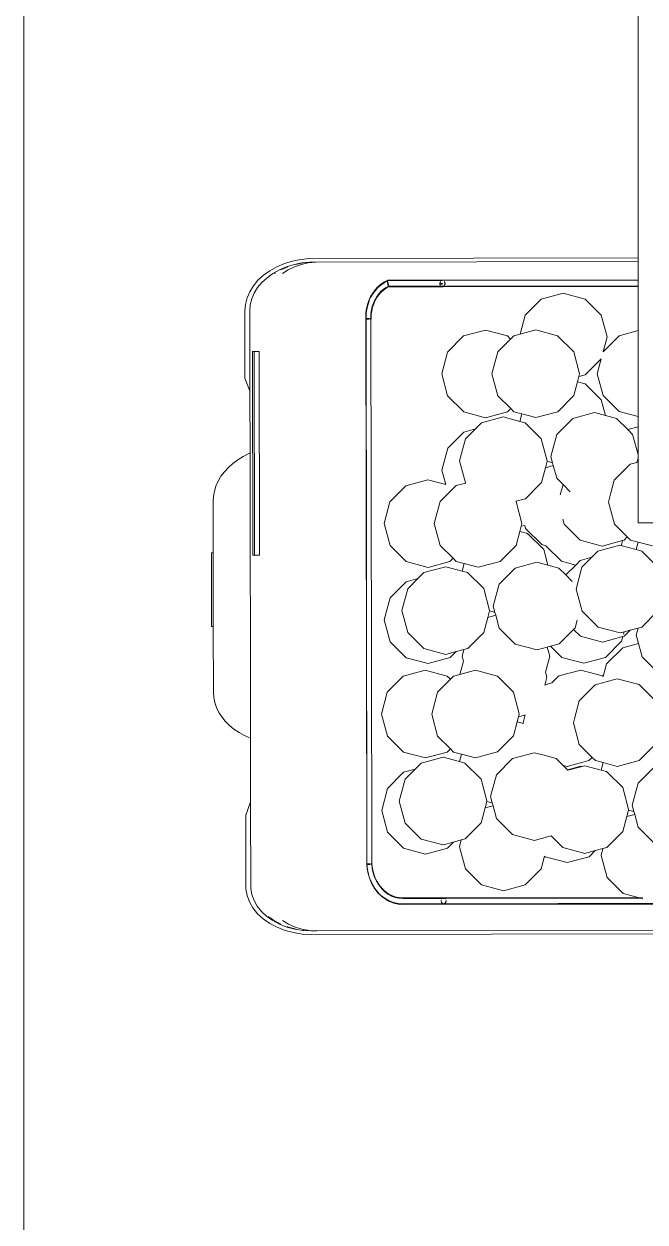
# Model space of a CAD drawing. Header units: millimetres. Extents: x 567392 to 582402, y 4512800 to 4518063.
# Drawn here: x 569140 to 569171.2, y 4513632.4 to 4513692.6 of the extents above; entities that cross this region are included whole.
import ezdxf

# ---------------------------------------------------------------- set-up
doc = ezdxf.new("R2010")
doc.units = ezdxf.units.MM
doc.layers.add('a_8', color=8, linetype='Continuous', lineweight=0)

# ---------------------------------------------------------------- blocks, each defined once
blk = doc.blocks.new('A$C4A613EE6')
for p, q in [((8681.19, -518.2), (8680.68, -239.65)), ((8681.35, -518.08), (8680.84, -239.53)), ((8693.97, -252.82), (8694.53, -561.39)), ((8695.81, -252.75), (8696.37, -564.24)), ((8489.66, -373.6), (8489.66, -400)), ((8680.95, -497), (8680.73, -382.27)), ((8511.9, -390.03), (8503.86, -398.11)), ((8541.98, -398.04), (8533.91, -389.99)), ((8565.03, -389.83), (8556.99, -397.9)), ((8499.36, -399.88), (8501.25, -392.78)), ((8578.93, -391.43), (8570.89, -399.49)), ((8609.01, -399.42), (8600.94, -391.39)), ((8612.38, -391.93), (8620.45, -399.96)), ((8642.46, -399.92), (8650.51, -391.86)), ((8029.57, -400), (8356.58, -400)), ((8356.58, -400), (8358.41, -400)), ((8356.88, -564.94), (8356.58, -400)), ((8358.41, -400), (8367.59, -400)), ((8358.41, -400), (8358.7, -562)), ((8367.59, -400), (8367.82, -525.89)), ((8367.59, -400), (8367.8, -400)), ((8367.8, -400), (8367.98, -498.17)), ((8367.8, -400), (8370.58, -400)), ((8370.58, -400), (8370.75, -497.28)), ((8370.58, -400), (8370.74, -400)), ((8370.74, -400), (8370.91, -497.46)), ((8370.74, -400), (8370.79, -400)), ((8370.79, -400), (8370.96, -497.54)), ((8370.79, -400), (8370.95, -400)), ((8370.95, -400), (8371.12, -498.04)), ((8370.95, -400), (8393.09, -400)), ((8393.09, -400), (8395.66, -409.5)), ((8393.09, -400), (8436.29, -400)), ((8433.78, -409.43), (8436.29, -400)), ((8436.29, -400), (8441.4, -400)), ((8442.79, -405.16), (8441.4, -400)), ((8441.4, -400), (8455.33, -400)), ((8445.21, -402.73), (8442.79, -405.16)), ((8455.33, -400), (8445.21, -402.73)), ((8455.33, -400), (8457.1, -400)), ((8458.85, -400.47), (8457.1, -400)), ((8457.1, -400), (8459.15, -400)), ((8458.85, -400.47), (8459.22, -400.56)), ((8459.15, -400), (8459.31, -400.58)), ((8459.15, -400), (8489.66, -400)), ((8459.22, -400.56), (8459.31, -400.58)), ((8459.31, -400.58), (8460.19, -403.86)), ((8498.32, -403.79), (8499.36, -399.88)), ((8499.36, -399.88), (8503.12, -400.88)), ((8503.12, -400.88), (8501.08, -408.55)), ((8503.86, -398.11), (8503.12, -400.88)), ((8542.49, -399.94), (8541.98, -398.04)), ((8545.99, -400.87), (8542.49, -399.94)), ((8543.55, -403.86), (8542.49, -399.94)), ((8550.29, -399.71), (8545.99, -400.87)), ((8556.99, -397.9), (8550.29, -399.71)), ((8550.29, -399.71), (8552.44, -407.7)), ((8570.89, -399.49), (8567.96, -410.5)), ((8611.98, -410.42), (8609.01, -399.42)), ((8620.45, -399.96), (8631.46, -402.9)), ((8631.46, -402.9), (8634.63, -402.04)), ((8633.91, -404.78), (8634.63, -402.04)), ((8634.63, -402.04), (8636.05, -401.66)), ((8636.05, -401.66), (8642.46, -399.92)), ((8637.13, -405.64), (8636.05, -401.66)), ((8677.78, -399.92), (8675.77, -407.47)), ((8677.94, -399.32), (8677.78, -399.92)), ((8677.96, -497.61), (8677.78, -399.92)), ((8677.99, -399.13), (8677.94, -399.32)), ((8678.11, -497.11), (8677.94, -399.32)), ((8677.99, -399.13), (8677.98, -397.7)), ((8678.15, -398.54), (8677.99, -399.13)), ((8678.16, -497.03), (8677.99, -399.13)), ((8678.42, -397.5), (8678.15, -398.54)), ((8678.32, -496.85), (8678.15, -398.54)), ((8442.79, -405.16), (8437.17, -410.8)), ((8460.19, -403.86), (8468.27, -411.9)), ((8490.28, -411.86), (8496.72, -405.39)), ((8496.72, -405.39), (8498.32, -403.79)), ((8496.72, -405.39), (8498.32, -406.99)), ((8498.32, -406.99), (8498.52, -407.71)), ((8500.85, -408.33), (8498.52, -407.71)), ((8498.52, -407.71), (8501.29, -417.99)), ((8501.08, -408.55), (8500.85, -408.33)), ((8501.08, -408.55), (8500.93, -409.12)), ((8500.93, -409.12), (8503.9, -420.12)), ((8542.02, -420.05), (8544.95, -409.04)), ((8546.6, -406.9), (8543.55, -403.86)), ((8544.39, -406.98), (8543.55, -403.86)), ((8544.39, -406.98), (8545.5, -407.28)), ((8544.95, -409.04), (8544.39, -406.98)), ((8546.8, -407.62), (8546.6, -406.9)), ((8546.8, -407.62), (8549.13, -408.24)), ((8549.57, -417.9), (8546.8, -407.62)), ((8549.13, -408.24), (8557.2, -416.28)), ((8552.44, -407.7), (8560.52, -415.74)), ((8622.63, -407.68), (8614.6, -415.75)), ((8633.63, -404.71), (8622.63, -407.68)), ((8633.91, -404.78), (8633.63, -404.71)), ((8637.13, -405.64), (8633.91, -404.78)), ((8644.64, -407.64), (8637.13, -405.64)), ((8652.72, -415.68), (8644.64, -407.64)), ((8675.77, -407.47), (8667.73, -415.55)), ((8395.66, -409.5), (8403.69, -417.51)), ((8425.74, -417.51), (8433.78, -409.43)), ((8437.17, -410.8), (8435.7, -416.31)), ((8468.27, -411.9), (8474.59, -413.58)), ((8474.59, -413.58), (8479.28, -414.83)), ((8479.28, -414.83), (8490.28, -411.86)), ((8567.96, -410.5), (8569.62, -416.67)), ((8610.09, -417.52), (8611.98, -410.42)), ((8385.27, -418.5), (8377.23, -426.58)), ((8396.27, -415.54), (8385.27, -418.5)), ((8403.69, -417.51), (8396.27, -415.54)), ((8407.32, -418.5), (8414.74, -420.47)), ((8415.35, -426.51), (8407.32, -418.5)), ((8414.74, -420.47), (8425.74, -417.51)), ((8427.87, -418.42), (8419.83, -426.5)), ((8435.7, -416.31), (8427.87, -418.42)), ((8435.7, -416.31), (8434.24, -421.81)), ((8501.29, -417.99), (8498.36, -429)), ((8503.9, -420.12), (8506.94, -423.15)), ((8533.98, -428.11), (8542.02, -420.05)), ((8546.64, -428.91), (8549.57, -417.9)), ((8557.2, -416.28), (8560.17, -427.28)), ((8560.52, -415.74), (8566.83, -417.42)), ((8566.49, -417.76), (8563.56, -428.77)), ((8566.83, -417.42), (8566.49, -417.76)), ((8569.62, -416.67), (8570.93, -421.5)), ((8609.05, -421.43), (8610.09, -417.52)), ((8610.09, -417.52), (8613.86, -418.52)), ((8613.86, -418.52), (8611.66, -426.76)), ((8614.6, -415.75), (8613.86, -418.52)), ((8653.23, -417.58), (8652.72, -415.68)), ((8656.73, -418.51), (8653.23, -417.58)), ((8654.29, -421.51), (8653.23, -417.58)), ((8667.73, -415.55), (8656.73, -418.51)), ((8377.23, -426.58), (8374.3, -437.59)), ((8416.22, -429.73), (8415.35, -426.51)), ((8419.83, -426.5), (8418.79, -430.41)), ((8434.24, -421.81), (8437.2, -432.81)), ((8506.94, -423.15), (8508.52, -428.98)), ((8506.94, -423.15), (8511.97, -428.15)), ((8570.93, -421.5), (8579, -429.55)), ((8601.01, -429.51), (8607.46, -423.04)), ((8607.46, -423.04), (8609.05, -421.43)), ((8607.46, -423.04), (8609.06, -424.64)), ((8609.06, -424.64), (8612.03, -435.63)), ((8611.66, -426.76), (8612.01, -428.05)), ((8652.76, -437.69), (8655.68, -426.68)), ((8657.34, -424.55), (8654.29, -421.51)), ((8655.68, -426.68), (8654.29, -421.51)), ((8660.31, -435.55), (8657.34, -424.55)), ((8403.76, -432.31), (8395.71, -440.38)), ((8414.76, -429.34), (8403.76, -432.31)), ((8416.22, -429.73), (8414.76, -429.34)), ((8418.79, -430.41), (8416.22, -429.73)), ((8425.77, -432.27), (8418.79, -430.41)), ((8433.84, -440.31), (8425.77, -432.27)), ((8437.2, -432.81), (8445.28, -440.85)), ((8498.36, -429), (8490.76, -436.63)), ((8508.52, -428.98), (8510.84, -431.3)), ((8508.96, -438.38), (8510.84, -431.3)), ((8510.84, -431.3), (8515.82, -436.26)), ((8511.97, -428.15), (8522.98, -431.09)), ((8519.05, -433.02), (8515.82, -436.26)), ((8522.98, -431.09), (8533.98, -428.11)), ((8542.4, -431.64), (8538.58, -430.63)), ((8543.17, -432.4), (8542.4, -431.64)), ((8543.17, -432.4), (8546.64, -428.91)), ((8550.47, -439.68), (8543.17, -432.4)), ((8560.17, -427.28), (8557.24, -438.29)), ((8563.56, -428.77), (8566.53, -439.77)), ((8579, -429.55), (8588.11, -431.97)), ((8588.11, -431.97), (8590.01, -432.47)), ((8590.01, -432.47), (8601.01, -429.51)), ((8611.84, -428.69), (8612.01, -428.05)), ((8613.66, -435.43), (8611.84, -428.69)), ((8612.01, -428.05), (8613.93, -435.16)), ((8374.3, -437.59), (8377.27, -448.59)), ((8467.29, -440.81), (8470.42, -437.67)), ((8470.42, -437.67), (8474.08, -434)), ((8475.61, -439.05), (8470.42, -437.67)), ((8490.32, -437.07), (8487.78, -437.76)), ((8490.76, -436.63), (8490.32, -437.07)), ((8501.17, -446.21), (8508.96, -438.38)), ((8515.82, -436.26), (8512.34, -439.75)), ((8557.24, -438.29), (8551.62, -443.94)), ((8611.51, -437.6), (8608.04, -441.07)), ((8613.66, -435.43), (8611.51, -437.6)), ((8612.03, -435.63), (8611.51, -437.6)), ((8613.93, -435.16), (8613.66, -435.43)), ((8646.87, -443.6), (8652.76, -437.69)), ((8657.38, -446.56), (8660.31, -435.55)), ((8395.71, -440.38), (8392.79, -451.39)), ((8436.81, -451.31), (8433.84, -440.31)), ((8445.28, -440.85), (8456.29, -443.78)), ((8456.29, -443.78), (8459.46, -442.93)), ((8458.73, -445.67), (8459.46, -442.93)), ((8459.46, -442.93), (8460.88, -442.54)), ((8460.88, -442.54), (8467.29, -440.81)), ((8461.95, -446.53), (8460.88, -442.54)), ((8510.88, -445.26), (8503.05, -447.37)), ((8510.88, -445.26), (8509.42, -450.76)), ((8512.34, -439.75), (8510.88, -445.26)), ((8551.62, -443.94), (8550.47, -439.68)), ((8552.06, -445.57), (8551.62, -443.94)), ((8552.06, -445.57), (8556.65, -444.33)), ((8556.65, -444.33), (8564.69, -446.47)), ((8566.53, -439.77), (8570.05, -443.27)), ((8570.97, -446.71), (8570.05, -443.27)), ((8608.04, -441.07), (8606.23, -447.88)), ((8648.67, -450.3), (8646.87, -443.6)), ((8377.27, -448.59), (8385.34, -456.63)), ((8447.46, -448.56), (8439.42, -456.64)), ((8458.46, -445.6), (8447.46, -448.56)), ((8458.73, -445.67), (8458.46, -445.6)), ((8461.95, -446.53), (8458.73, -445.67)), ((8469.47, -448.52), (8461.95, -446.53)), ((8470.69, -449.74), (8469.47, -448.52)), ((8477.54, -456.57), (8470.69, -449.74)), ((8500.59, -448.36), (8492.55, -456.43)), ((8503.05, -447.37), (8495.01, -455.45)), ((8501.17, -446.21), (8500.59, -448.36)), ((8509.42, -450.76), (8512.38, -461.76)), ((8550.51, -461.69), (8553.44, -450.68)), ((8553.44, -450.68), (8552.06, -445.57)), ((8567.15, -445.81), (8564.69, -446.47)), ((8571.12, -446.86), (8567.15, -445.81)), ((8571.12, -446.86), (8570.97, -446.71)), ((8606.23, -447.88), (8605.11, -452.08)), ((8649.13, -452), (8648.67, -450.3)), ((8657.04, -446.9), (8657.38, -446.56)), ((8657.04, -446.9), (8663.36, -448.58)), ((8663.36, -448.58), (8671.43, -456.62)), ((8385.34, -456.63), (8394.88, -459.17)), ((8392.79, -451.39), (8394.88, -459.17)), ((8434.92, -458.41), (8436.81, -451.31)), ((8439.42, -456.64), (8438.68, -459.41)), ((8478.83, -461.37), (8477.54, -456.57)), ((8492.55, -456.43), (8490.92, -456.87)), ((8491.4, -458.68), (8490.92, -456.87)), ((8495.01, -455.45), (8493.97, -459.36)), ((8586.23, -456.78), (8586.08, -456.63)), ((8590.06, -457.68), (8586.08, -456.63)), ((8587.1, -460), (8586.23, -456.78)), ((8605.11, -452.08), (8608.08, -463.08)), ((8646.21, -463.02), (8649.13, -452)), ((8671.43, -456.62), (8674.4, -467.62)), ((8394.88, -459.17), (8395.75, -462.39)), ((8395.75, -462.39), (8397.36, -463.99)), ((8432.28, -463.92), (8433.88, -462.32)), ((8433.88, -462.32), (8434.92, -458.41)), ((8434.92, -458.41), (8438.68, -459.41)), ((8438.68, -459.41), (8436.49, -467.65)), ((8478.94, -461.26), (8478.83, -461.37)), ((8489.94, -458.29), (8478.94, -461.26)), ((8491.4, -458.68), (8489.94, -458.29)), ((8493.97, -459.36), (8491.4, -458.68)), ((8500.95, -461.22), (8493.97, -459.36)), ((8509.02, -469.26), (8500.95, -461.22)), ((8512.38, -461.76), (8520.46, -469.8)), ((8542.47, -469.76), (8550.51, -461.69)), ((8574.63, -462.58), (8566.59, -470.65)), ((8585.63, -459.61), (8574.63, -462.58)), ((8587.1, -460), (8585.63, -459.61)), ((8589.66, -460.68), (8587.1, -460)), ((8590.49, -457.57), (8589.66, -460.68)), ((8596.64, -462.54), (8589.66, -460.68)), ((8590.49, -457.57), (8590.06, -457.68)), ((8604.71, -470.58), (8596.64, -462.54)), ((8608.08, -463.08), (8616.15, -471.12)), ((8638.16, -471.08), (8646.21, -463.02)), ((8392.83, -476.6), (8395.76, -465.59)), ((8395.76, -465.59), (8397.36, -463.99)), ((8397.36, -463.99), (8403.83, -470.43)), ((8425.83, -470.39), (8432.28, -463.92)), ((8432.28, -463.92), (8433.88, -465.52)), ((8433.88, -465.52), (8436.85, -476.52)), ((8436.49, -467.65), (8439.46, -478.65)), ((8511.99, -480.26), (8509.02, -469.26)), ((8674.4, -467.62), (8671.47, -478.63)), ((8403.83, -470.43), (8414.84, -473.36)), ((8414.84, -473.36), (8425.83, -470.39)), ((8520.46, -469.8), (8531.47, -472.73)), ((8533.64, -474.55), (8522.64, -477.51)), ((8531.47, -472.73), (8534.64, -471.88)), ((8533.91, -474.62), (8533.64, -474.55)), ((8533.91, -474.62), (8534.64, -471.88)), ((8537.13, -475.48), (8533.91, -474.62)), ((8534.64, -471.88), (8536.06, -471.49)), ((8536.06, -471.49), (8542.47, -469.76)), ((8537.13, -475.48), (8536.06, -471.49)), ((8566.59, -470.65), (8563.66, -481.66)), ((8607.68, -481.58), (8604.71, -470.58)), ((8616.15, -471.12), (8627.16, -474.05)), ((8627.16, -474.05), (8630.33, -473.2)), ((8629.6, -475.94), (8630.33, -473.2)), ((8630.33, -473.2), (8631.75, -472.81)), ((8631.75, -472.81), (8638.16, -471.08)), ((8632.83, -476.8), (8631.75, -472.81)), ((8395.8, -487.6), (8392.83, -476.6)), ((8436.85, -476.52), (8433.92, -487.53)), ((8439.46, -478.65), (8442.5, -481.68)), ((8510.1, -487.36), (8511.99, -480.26)), ((8522.64, -477.51), (8514.6, -485.59)), ((8544.65, -477.47), (8537.13, -475.48)), ((8552.72, -485.52), (8544.65, -477.47)), ((8618.33, -478.83), (8610.3, -486.91)), ((8629.33, -475.87), (8618.33, -478.83)), ((8629.6, -475.94), (8629.33, -475.87)), ((8632.83, -476.8), (8629.6, -475.94)), ((8640.34, -478.79), (8632.83, -476.8)), ((8648.42, -486.84), (8640.34, -478.79)), ((8671.47, -478.63), (8663.42, -486.71)), ((8442.5, -481.68), (8444.08, -487.51)), ((8442.5, -481.68), (8447.53, -486.68)), ((8447.53, -486.68), (8458.54, -489.62)), ((8458.54, -489.62), (8469.54, -486.64)), ((8469.54, -486.64), (8469.64, -486.54)), ((8469.64, -486.54), (8470.93, -491.34)), ((8509.06, -491.27), (8510.1, -487.36)), ((8510.1, -487.36), (8513.86, -488.36)), ((8514.6, -485.59), (8513.86, -488.36)), ((8553.23, -487.42), (8552.72, -485.52)), ((8563.66, -481.66), (8565.76, -489.44)), ((8605.79, -488.68), (8607.68, -481.58)), ((8610.3, -486.91), (8609.56, -489.68)), ((8648.93, -488.74), (8648.42, -486.84)), ((8663.42, -486.71), (8652.43, -489.67)), ((8403.87, -495.65), (8395.8, -487.6)), ((8433.92, -487.53), (8425.88, -495.61)), ((8444.08, -487.51), (8452.15, -495.56)), ((8470.93, -491.34), (8473.59, -493.99)), ((8501.01, -499.34), (8507.46, -492.87)), ((8507.46, -492.87), (8509.06, -491.27)), ((8507.46, -492.87), (8509.06, -494.47)), ((8513.86, -488.36), (8511.67, -496.6)), ((8556.73, -488.35), (8553.23, -487.42)), ((8554.29, -491.34), (8553.23, -487.42)), ((8557.34, -494.38), (8554.29, -491.34)), ((8555.69, -496.52), (8554.29, -491.34)), ((8559.18, -487.69), (8556.73, -488.35)), ((8559.18, -487.69), (8565.76, -489.44)), ((8565.76, -489.44), (8566.63, -492.66)), ((8566.63, -492.66), (8568.23, -494.26)), ((8603.16, -494.19), (8604.75, -492.59)), ((8604.75, -492.59), (8605.79, -488.68)), ((8605.79, -488.68), (8609.56, -489.68)), ((8609.56, -489.68), (8607.36, -497.92)), ((8652.43, -489.67), (8648.93, -488.74)), ((8649.99, -492.66), (8648.93, -488.74)), ((8653.04, -495.71), (8649.99, -492.66)), ((8651.38, -497.84), (8649.99, -492.66)), ((8367.96, -498.24), (8367.98, -498.17)), ((8367.98, -498.32), (8367.96, -498.24)), ((8367.98, -498.32), (8368.02, -525.86)), ((8368.41, -497.34), (8368.57, -497.22)), ((8368.72, -499.34), (8368.42, -499.14)), ((8368.57, -497.22), (8368.72, -497.15)), ((8368.88, -499.21), (8368.57, -499.02)), ((8368.72, -497.15), (8369.08, -497.02)), ((8368.72, -497.15), (8368.87, -497.02)), ((8369.08, -499.46), (8368.72, -499.34)), ((8368.87, -497.02), (8369.24, -496.89)), ((8369.24, -499.34), (8368.88, -499.21)), ((8369.08, -497.02), (8369.47, -496.98)), ((8369.24, -496.89), (8369.63, -496.85)), ((8369.63, -499.38), (8369.24, -499.34)), ((8369.47, -496.98), (8369.86, -497.02)), ((8369.47, -498.87), (8369.47, -498.24)), ((8369.47, -498.87), (8370.01, -498.87)), ((8369.63, -496.85), (8370, -496.89)), ((8369.63, -498.74), (8369.63, -498.11)), ((8369.63, -498.74), (8370.01, -498.74)), ((8370.01, -499.34), (8369.63, -499.38)), ((8369.86, -497.02), (8370.22, -497.14)), ((8369.86, -499.46), (8370.22, -499.34)), ((8370.53, -497.34), (8370.75, -497.58)), ((8370.77, -498.87), (8370.54, -499.13)), ((8370.69, -497.22), (8370.75, -497.28)), ((8370.69, -498.74), (8370.85, -498.74)), ((8370.76, -498.94), (8370.7, -499.01)), ((8370.75, -497.28), (8370.91, -497.46)), ((8370.75, -497.28), (8370.75, -497.58)), ((8370.75, -497.58), (8370.77, -497.61)), ((8370.91, -498.77), (8370.76, -498.94)), ((8370.77, -498.87), (8370.76, -498.94)), ((8370.76, -498.94), (8370.82, -524.99)), ((8370.77, -497.61), (8370.92, -497.91)), ((8370.77, -497.61), (8370.77, -498.87)), ((8370.92, -498.56), (8370.77, -498.87)), ((8370.91, -497.46), (8370.93, -497.48)), ((8370.93, -498.74), (8370.91, -498.77)), ((8370.91, -498.77), (8370.98, -525.01)), ((8370.93, -497.48), (8370.92, -497.91)), ((8370.92, -497.91), (8370.96, -498.17)), ((8370.92, -497.91), (8370.92, -498.56)), ((8370.96, -498.31), (8370.92, -498.56)), ((8370.92, -498.56), (8370.93, -498.74)), ((8370.93, -497.48), (8370.96, -497.54)), ((8370.96, -498.68), (8370.93, -498.74)), ((8370.96, -497.54), (8371.08, -497.78)), ((8370.96, -497.54), (8370.96, -498.17)), ((8370.96, -498.17), (8370.98, -498.24)), ((8370.98, -498.24), (8370.96, -498.31)), ((8370.96, -498.31), (8370.96, -498.68)), ((8371.08, -498.44), (8370.96, -498.68)), ((8370.96, -498.68), (8371.03, -524.99)), ((8371.08, -497.78), (8371.12, -498.04)), ((8371.12, -498.18), (8371.08, -498.44)), ((8371.12, -498.04), (8371.13, -498.11)), ((8371.13, -498.11), (8371.12, -498.18)), ((8371.12, -498.18), (8371.17, -525.26)), ((8414.88, -498.57), (8403.87, -495.65)), ((8425.88, -495.61), (8414.88, -498.57)), ((8452.15, -495.56), (8463.16, -498.48)), ((8463.16, -498.48), (8470.41, -496.53)), ((8468.01, -505.55), (8470.41, -496.53)), ((8473.59, -493.99), (8479, -499.38)), ((8479, -499.38), (8490.02, -502.31)), ((8490.02, -502.31), (8501.01, -499.34)), ((8509.06, -494.47), (8512.03, -505.47)), ((8511.67, -496.6), (8514.64, -507.6)), ((8552.76, -507.53), (8555.69, -496.52)), ((8560.31, -505.38), (8557.34, -494.38)), ((8563.71, -506.87), (8566.63, -495.86)), ((8566.63, -495.86), (8568.23, -494.26)), ((8568.23, -494.26), (8574.7, -500.7)), ((8596.71, -500.66), (8603.16, -494.19)), ((8603.16, -494.19), (8604.76, -495.79)), ((8604.76, -495.79), (8607.73, -506.79)), ((8607.36, -497.92), (8610.34, -508.92)), ((8648.46, -508.85), (8651.38, -497.84)), ((8656.01, -506.71), (8653.04, -495.71)), ((8677.94, -497.68), (8677.96, -497.61)), ((8677.96, -497.75), (8677.94, -497.68)), ((8677.96, -497.61), (8677.99, -497.35)), ((8678, -498.01), (8677.96, -497.75)), ((8677.99, -518.13), (8677.96, -497.75)), ((8677.99, -497.35), (8678.11, -497.11)), ((8678.12, -498.25), (8678, -498.01)), ((8678.1, -497.55), (8678.11, -497.48)), ((8678.11, -497.63), (8678.1, -497.55)), ((8678.11, -497.11), (8678.14, -497.05)), ((8678.11, -497.48), (8678.11, -497.11)), ((8678.11, -497.48), (8678.15, -497.23)), ((8678.15, -497.88), (8678.11, -497.63)), ((8678.12, -498.25), (8678.11, -497.63)), ((8678.15, -498.31), (8678.12, -498.25)), ((8678.15, -518), (8678.12, -498.25)), ((8678.14, -497.05), (8678.16, -497.03)), ((8678.15, -497.23), (8678.14, -497.05)), ((8678.15, -497.23), (8678.3, -496.92)), ((8678.15, -497.88), (8678.15, -497.23)), ((8678.31, -498.19), (8678.15, -497.88)), ((8678.15, -498.31), (8678.15, -497.88)), ((8678.17, -498.33), (8678.15, -498.31)), ((8678.16, -497.03), (8678.32, -496.85)), ((8678.33, -498.51), (8678.17, -498.33)), ((8678.2, -518.13), (8678.17, -498.33)), ((8678.3, -496.92), (8678.32, -496.9)), ((8678.31, -498.19), (8678.3, -496.92)), ((8678.33, -498.21), (8678.31, -498.19)), ((8678.32, -496.85), (8678.38, -496.79)), ((8678.32, -496.9), (8678.39, -496.83)), ((8678.32, -496.9), (8678.32, -496.85)), ((8678.39, -498.28), (8678.33, -498.21)), ((8678.33, -498.51), (8678.33, -498.21)), ((8678.36, -518), (8678.33, -498.51)), ((8678.39, -498.57), (8678.33, -498.51)), ((8678.38, -496.79), (8678.6, -496.64)), ((8678.6, -498.71), (8678.39, -498.57)), ((8679.27, -496.43), (8679.45, -496.41)), ((8679.45, -498.94), (8679.27, -498.92)), ((8679.43, -496.31), (8679.61, -496.29)), ((8679.61, -498.82), (8679.43, -498.8)), ((8679.45, -496.41), (8679.84, -496.46)), ((8679.84, -498.9), (8679.45, -498.94)), ((8679.61, -496.29), (8680, -496.33)), ((8680, -498.77), (8679.61, -498.82)), ((8679.84, -496.46), (8680.2, -496.58)), ((8680.2, -498.77), (8679.84, -498.9)), ((8680, -496.33), (8680.36, -496.46)), ((8680.36, -498.65), (8680, -498.77)), ((8680.2, -496.58), (8680.51, -496.78)), ((8680.36, -498.65), (8680.2, -498.77)), ((8680.36, -496.46), (8680.67, -496.66)), ((8680.51, -498.57), (8680.36, -498.65)), ((8680.51, -496.78), (8680.75, -497.04)), ((8680.57, -498.51), (8680.51, -498.57)), ((8680.74, -498.32), (8680.57, -498.51)), ((8680.67, -498.44), (8680.57, -498.51)), ((8680.67, -496.66), (8680.74, -496.73)), ((8680.74, -498.37), (8680.67, -498.44)), ((8680.9, -498), (8680.74, -498.32)), ((8680.75, -497.04), (8680.9, -497.35)), ((8680.9, -497.35), (8680.94, -497.6)), ((8680.94, -497.75), (8680.9, -498)), ((8680.91, -496.92), (8680.95, -497)), ((8680.95, -498.1), (8680.91, -498.18)), ((8680.94, -497.6), (8680.95, -497)), ((8680.94, -497.6), (8680.95, -497.68)), ((8680.95, -497.68), (8680.94, -497.75)), ((8680.95, -498.1), (8680.94, -497.75)), ((8680.98, -518.2), (8680.95, -498.1)), ((8369.47, -499.5), (8369.08, -499.46)), ((8369.86, -499.46), (8369.47, -499.5)), ((8557.38, -516.39), (8560.31, -505.38)), ((8574.7, -500.7), (8585.71, -503.63)), ((8585.71, -503.63), (8596.71, -500.66)), ((8470.98, -516.55), (8468.01, -505.55)), ((8512.03, -505.47), (8509.1, -516.48)), ((8514.64, -507.6), (8517.68, -510.63)), ((8517.68, -510.63), (8519.26, -516.46)), ((8517.68, -510.63), (8522.71, -515.63)), ((8544.72, -515.59), (8552.76, -507.53)), ((8566.67, -517.87), (8563.71, -506.87)), ((8607.73, -506.79), (8604.8, -517.8)), ((8610.34, -508.92), (8613.38, -511.95)), ((8640.41, -516.91), (8648.46, -508.85)), ((8653.08, -517.72), (8656.01, -506.71)), ((8479.05, -524.59), (8470.98, -516.55)), ((8509.1, -516.48), (8501.06, -524.55)), ((8519.26, -516.46), (8527.33, -524.51)), ((8522.71, -515.63), (8533.72, -518.57)), ((8533.72, -518.57), (8544.72, -515.59)), ((8549.34, -524.47), (8557.38, -516.39)), ((8613.38, -511.95), (8614.95, -517.78)), ((8613.38, -511.95), (8618.4, -516.95)), ((8618.4, -516.95), (8629.41, -519.89)), ((8629.41, -519.89), (8640.41, -516.91)), ((8574.75, -525.92), (8566.67, -517.87)), ((8604.8, -517.8), (8596.76, -525.88)), ((8614.95, -517.78), (8623.03, -525.83)), ((8645.04, -525.79), (8653.08, -517.72)), ((8676.7, -523.98), (8677.41, -522.14)), ((8676.86, -523.86), (8677.57, -522.01)), ((8676.91, -523.99), (8677.62, -522.14)), ((8677.07, -523.86), (8677.78, -522.01)), ((8677.41, -522.14), (8677.84, -520.23)), ((8677.57, -522.01), (8678, -520.1)), ((8677.62, -522.14), (8678.05, -520.23)), ((8677.78, -522.01), (8678.21, -520.11)), ((8677.84, -520.23), (8677.99, -518.13)), ((8678, -520.1), (8678.15, -518)), ((8678.05, -520.23), (8678.2, -518.13)), ((8678.21, -520.11), (8678.36, -518)), ((8679.48, -524.91), (8680.31, -522.76)), ((8679.64, -524.78), (8680.47, -522.63)), ((8679.69, -524.91), (8680.52, -522.76)), ((8679.85, -524.78), (8680.68, -522.63)), ((8680.31, -522.76), (8680.81, -520.54)), ((8680.47, -522.63), (8680.97, -520.41)), ((8680.52, -522.76), (8681.02, -520.54)), ((8680.68, -522.63), (8681.18, -520.42)), ((8680.81, -520.54), (8680.98, -518.2)), ((8680.97, -520.41), (8681.13, -518.2)), ((8681.02, -520.54), (8681.19, -518.2)), ((8681.18, -520.42), (8681.35, -518.08)), ((8367.82, -525.89), (8368.02, -525.86)), ((8368.05, -525.95), (8367.86, -526.01)), ((8367.86, -526.01), (8368.75, -527.68)), ((8368.02, -525.86), (8368.02, -525.88)), ((8368.07, -525.87), (8368.02, -525.88)), ((8368.02, -525.88), (8368.05, -525.95)), ((8368.05, -525.95), (8368.23, -525.89)), ((8368.05, -525.95), (8368.07, -526.01)), ((8368.07, -525.87), (8368.23, -525.86)), ((8368.26, -525.95), (8368.07, -526.01)), ((8368.07, -526.01), (8368.91, -527.55)), ((8368.23, -525.86), (8368.28, -525.87)), ((8368.23, -525.89), (8368.28, -525.87)), ((8368.23, -525.89), (8368.26, -525.95)), ((8368.26, -525.95), (8368.48, -525.88)), ((8368.26, -525.95), (8369.12, -527.55)), ((8368.28, -525.87), (8368.42, -525.83)), ((8368.42, -525.83), (8368.46, -525.8)), ((8368.42, -525.83), (8368.46, -525.83)), ((8368.46, -525.74), (8368.62, -525.68)), ((8368.46, -525.74), (8368.62, -525.7)), ((8368.46, -525.83), (8368.77, -525.79)), ((8368.46, -525.8), (8368.56, -525.79)), ((8368.48, -525.88), (8368.77, -525.79)), ((8368.56, -525.79), (8368.9, -525.68)), ((8368.9, -525.68), (8368.56, -525.79)), ((8368.56, -525.79), (8368.64, -525.76)), ((8369.31, -525.58), (8368.62, -525.68)), ((8368.62, -525.7), (8368.93, -525.66)), ((8368.64, -525.76), (8368.93, -525.66)), ((8368.64, -525.76), (8368.92, -525.74)), ((8368.72, -525.66), (8369.06, -525.55)), ((8369.06, -525.55), (8368.72, -525.66)), ((8368.75, -527.68), (8369.84, -529.25)), ((8368.77, -525.79), (8370.87, -525.51)), ((8368.77, -525.79), (8369.11, -525.68)), ((8369.11, -525.68), (8368.77, -525.79)), ((8368.9, -525.68), (8368.92, -525.72)), ((8368.9, -525.68), (8368.92, -525.72)), ((8368.91, -527.55), (8370, -529.13)), ((8368.91, -527.55), (8368.96, -527.68)), ((8369.26, -525.56), (8368.92, -525.67)), ((8368.92, -525.67), (8369.26, -525.56)), ((8369.52, -525.66), (8368.92, -525.74)), ((8368.93, -525.66), (8369.27, -525.55)), ((8369.27, -525.55), (8368.93, -525.66)), ((8369.52, -525.59), (8368.93, -525.66)), ((8368.96, -527.68), (8370.05, -529.26)), ((8369.06, -525.55), (8369.08, -525.6)), ((8369.06, -525.55), (8369.08, -525.6)), ((8369.42, -525.44), (8369.08, -525.55)), ((8369.08, -525.55), (8369.42, -525.44)), ((8369.11, -525.68), (8369.13, -525.72)), ((8369.11, -525.68), (8369.13, -525.72)), ((8369.12, -527.55), (8370.21, -529.13)), ((8369.47, -525.56), (8369.13, -525.67)), ((8369.13, -525.67), (8369.47, -525.56)), ((8369.26, -525.56), (8369.31, -525.55)), ((8369.31, -525.55), (8369.26, -525.56)), ((8369.26, -525.56), (8369.31, -525.65)), ((8369.26, -525.56), (8369.31, -525.65)), ((8369.27, -525.55), (8369.29, -525.6)), ((8369.27, -525.55), (8369.29, -525.6)), ((8369.63, -525.44), (8369.29, -525.55)), ((8369.31, -525.54), (8369.63, -525.44)), ((8369.31, -525.55), (8369.62, -525.45)), ((8369.42, -525.44), (8369.47, -525.42)), ((8369.47, -525.42), (8369.42, -525.44)), ((8369.42, -525.44), (8369.46, -525.5)), ((8369.42, -525.44), (8369.46, -525.5)), ((8369.47, -525.42), (8370.06, -525.23)), ((8369.47, -525.56), (8369.52, -525.55)), ((8369.52, -525.55), (8369.47, -525.56)), ((8369.47, -525.56), (8369.52, -525.65)), ((8369.47, -525.56), (8369.52, -525.65)), ((8370.27, -525.31), (8369.52, -525.55)), ((8369.68, -525.42), (8369.62, -525.45)), ((8369.63, -525.44), (8369.68, -525.42)), ((8369.68, -525.42), (8369.63, -525.44)), ((8369.63, -525.44), (8369.67, -525.5)), ((8369.63, -525.44), (8369.67, -525.5)), ((8369.68, -525.42), (8369.96, -525.34)), ((8369.84, -529.25), (8371.14, -530.72)), ((8369.88, -525.54), (8370.09, -525.51)), ((8369.96, -525.34), (8369.99, -525.32)), ((8369.99, -525.32), (8370.27, -525.24)), ((8370, -529.13), (8371.3, -530.59)), ((8370.05, -529.26), (8371.35, -530.72)), ((8370.09, -525.51), (8370.27, -525.49)), ((8370.13, -525.58), (8370.27, -525.56)), ((8370.21, -529.13), (8371.51, -530.6)), ((8370.57, -525.45), (8370.82, -525.42)), ((8370.58, -525.21), (8370.82, -525.13)), ((8370.58, -525.52), (8370.8, -525.49)), ((8370.82, -524.99), (8370.73, -525.02)), ((8370.73, -525.09), (8370.8, -525.06)), ((8370.74, -525.26), (8370.8, -525.39)), ((8370.74, -525.4), (8370.76, -525.39)), ((8370.76, -525.39), (8370.8, -525.39)), ((8370.82, -524.99), (8370.8, -525.06)), ((8370.8, -525.06), (8370.84, -525.05)), ((8370.8, -525.06), (8370.82, -525.13)), ((8370.82, -525.13), (8370.8, -525.39)), ((8370.8, -525.39), (8370.91, -525.37)), ((8370.8, -525.39), (8370.82, -525.42)), ((8370.82, -525.42), (8370.8, -525.49)), ((8370.82, -524.99), (8370.84, -525.05)), ((8370.87, -525.12), (8370.82, -525.13)), ((8370.82, -525.42), (8370.97, -525.4)), ((8370.82, -525.42), (8370.87, -525.51)), ((8370.98, -525.01), (8370.84, -525.05)), ((8370.84, -525.05), (8370.87, -525.12)), ((8370.87, -525.12), (8370.96, -525.26)), ((8371.01, -525.49), (8370.87, -525.51)), ((8370.87, -525.51), (8371.41, -526.53)), ((8370.96, -525.37), (8370.91, -525.37)), ((8370.98, -525.01), (8370.96, -525.26)), ((8370.96, -525.26), (8370.96, -525.29)), ((8370.96, -525.29), (8370.96, -525.37)), ((8370.96, -525.29), (8371.01, -525.36)), ((8370.97, -525.4), (8371.01, -525.39)), ((8371.03, -524.99), (8370.98, -525.01)), ((8371.03, -524.99), (8371.01, -525.36)), ((8371.01, -525.36), (8371.01, -525.39)), ((8371.01, -525.39), (8371.12, -525.38)), ((8371.01, -525.39), (8371.01, -525.49)), ((8371.01, -525.39), (8371.57, -526.41)), ((8371.03, -524.99), (8371.17, -525.26)), ((8371.17, -525.37), (8371.12, -525.38)), ((8371.17, -525.26), (8371.78, -526.41)), ((8371.17, -525.26), (8371.17, -525.37)), ((8371.41, -526.53), (8372.34, -527.87)), ((8371.57, -526.41), (8372.5, -527.74)), ((8371.57, -526.41), (8371.62, -526.53)), ((8371.62, -526.53), (8372.55, -527.87)), ((8371.78, -526.41), (8372.71, -527.75)), ((8372.34, -527.87), (8373.44, -529.11)), ((8372.5, -527.74), (8373.6, -528.99)), ((8372.55, -527.87), (8373.65, -529.12)), ((8372.71, -527.75), (8373.81, -528.99)), ((8373.44, -529.11), (8374.69, -530.25)), ((8373.6, -528.99), (8374.85, -530.12)), ((8373.65, -529.12), (8374.9, -530.25)), ((8373.81, -528.99), (8375.06, -530.12)), ((8490.06, -527.52), (8479.05, -524.59)), ((8501.06, -524.55), (8490.06, -527.52)), ((8527.33, -524.51), (8538.34, -527.43)), ((8538.34, -527.43), (8549.34, -524.47)), ((8585.76, -528.84), (8574.75, -525.92)), ((8596.76, -525.88), (8585.76, -528.84)), ((8623.03, -525.83), (8634.04, -528.75)), ((8634.04, -528.75), (8645.04, -525.79)), ((8671.32, -530.21), (8673, -528.88)), ((8671.53, -530.21), (8673.21, -528.88)), ((8673, -528.88), (8674.48, -527.38)), ((8673, -528.88), (8673.16, -528.75)), ((8673.16, -528.75), (8674.63, -527.26)), ((8673.21, -528.88), (8674.69, -527.38)), ((8673.21, -528.88), (8673.37, -528.76)), ((8673.37, -528.76), (8674.84, -527.26)), ((8674.48, -527.38), (8675.71, -525.74)), ((8674.63, -527.26), (8675.87, -525.62)), ((8674.69, -527.38), (8675.92, -525.74)), ((8674.84, -527.26), (8676.08, -525.62)), ((8675.4, -530.6), (8677.11, -528.86)), ((8675.55, -530.48), (8677.27, -528.73)), ((8675.71, -525.74), (8676.7, -523.98)), ((8675.87, -525.62), (8676.86, -523.86)), ((8675.92, -525.74), (8676.91, -523.99)), ((8676.08, -525.62), (8677.07, -523.86)), ((8676.96, -528.77), (8678.34, -526.95)), ((8677.11, -528.86), (8678.55, -526.95)), ((8677.12, -528.65), (8678.5, -526.82)), ((8677.27, -528.73), (8678.71, -526.83)), ((8678.34, -526.95), (8679.48, -524.91)), ((8678.5, -526.82), (8679.64, -524.78)), ((8678.55, -526.95), (8679.69, -524.91)), ((8678.71, -526.83), (8679.85, -524.78)), ((8371.14, -530.72), (8372.62, -532.06)), ((8371.35, -530.72), (8372.83, -532.06)), ((8371.4, -530.68), (8372.78, -531.93)), ((8371.51, -530.6), (8372.99, -531.93)), ((8372.62, -532.06), (8374.26, -533.25)), ((8372.78, -531.93), (8372.88, -532.01)), ((8372.83, -532.06), (8374.47, -533.25)), ((8372.99, -531.93), (8374.63, -533.13)), ((8374.26, -533.25), (8376.05, -534.28)), ((8374.47, -533.25), (8376.26, -534.29)), ((8374.53, -533.19), (8376.21, -534.16)), ((8374.63, -533.13), (8376.22, -534.05)), ((8374.69, -530.25), (8376.09, -531.26)), ((8374.85, -530.12), (8376.25, -531.14)), ((8374.9, -530.25), (8376.3, -531.26)), ((8375.06, -530.12), (8376.46, -531.14)), ((8376.05, -534.28), (8377.97, -535.15)), ((8376.09, -531.26), (8376.23, -531.34)), ((8376.25, -531.14), (8376.39, -531.22)), ((8376.26, -534.29), (8378.18, -535.15)), ((8376.3, -531.26), (8377.82, -532.14)), ((8376.46, -531.14), (8377.98, -532.02)), ((8377.77, -532.21), (8379.24, -532.87)), ((8377.82, -532.14), (8379.45, -532.87)), ((8377.93, -532.09), (8379.4, -532.75)), ((8377.97, -535.15), (8379.98, -535.83)), ((8377.98, -532.02), (8379.61, -532.75)), ((8378.05, -534.99), (8378.13, -535.02)), ((8378.13, -535.02), (8380.14, -535.7)), ((8378.18, -535.15), (8380.19, -535.83)), ((8378.26, -534.99), (8378.34, -535.02)), ((8378.34, -535.02), (8380.35, -535.71)), ((8379.24, -532.87), (8380.95, -533.45)), ((8379.4, -532.75), (8381.11, -533.33)), ((8379.45, -532.87), (8381.16, -533.45)), ((8379.61, -532.75), (8381.32, -533.33)), ((8380.95, -533.45), (8382.73, -533.87)), ((8381.11, -533.33), (8382.88, -533.74)), ((8381.16, -533.45), (8382.94, -533.87)), ((8381.32, -533.33), (8383.09, -533.74)), ((8382.73, -533.87), (8384.55, -534.12)), ((8382.88, -533.74), (8384.71, -533.99)), ((8382.94, -533.87), (8384.76, -534.12)), ((8383.09, -533.74), (8384.92, -533.99)), ((8384.55, -534.12), (8384.76, -534.12)), ((8384.71, -533.99), (8384.92, -533.99)), ((8384.76, -534.12), (8387.03, -534.23)), ((8384.92, -533.99), (8387.19, -534.1)), ((8386.95, -536.61), (8387.01, -534.86)), ((8387.03, -534.23), (8387.02, -534.46)), ((8387.03, -534.23), (8387.18, -534.23)), ((8387.11, -536.61), (8387.15, -535.16)), ((8387.17, -536.61), (8387.24, -534.23)), ((8387.19, -534.1), (8387.18, -534.23)), ((8387.18, -534.23), (8387.24, -534.23)), ((8387.18, -534.46), (8387.18, -534.23)), ((8387.19, -534.1), (8387.35, -534.1)), ((8387.24, -534.23), (8387.39, -534.23)), ((8387.32, -536.61), (8387.37, -535.16)), ((8387.35, -534.1), (8387.4, -534.11)), ((8387.38, -534.6), (8387.39, -534.23)), ((8387.39, -534.23), (8649.44, -533.75)), ((8387.4, -534.11), (8387.39, -534.23)), ((8387.4, -534.11), (8649.6, -533.63)), ((8649.44, -533.75), (8649.65, -533.75)), ((8649.6, -533.63), (8649.81, -533.63)), ((8649.65, -533.75), (8660.73, -533.73)), ((8649.81, -533.63), (8660.89, -533.61)), ((8660.73, -533.73), (8660.9, -533.71)), ((8660.73, -533.73), (8660.75, -533.98)), ((8660.8, -534.66), (8660.91, -536.12)), ((8660.89, -533.61), (8661.1, -533.61)), ((8660.89, -533.61), (8660.9, -533.71)), ((8660.9, -533.71), (8660.94, -533.73)), ((8660.92, -533.97), (8660.9, -533.71)), ((8660.94, -533.73), (8661.11, -533.69)), ((8660.94, -533.73), (8661.12, -536.11)), ((8661.08, -536.11), (8660.97, -534.66)), ((8661.1, -533.61), (8663.19, -533.36)), ((8661.1, -533.61), (8661.11, -533.69)), ((8661.11, -533.69), (8663.03, -533.49)), ((8661.15, -534.34), (8661.11, -533.69)), ((8661.29, -536.12), (8661.18, -534.65)), ((8663.03, -533.49), (8665.27, -533.01)), ((8663.03, -533.49), (8663.24, -533.49)), ((8663.19, -533.36), (8665.43, -532.88)), ((8663.19, -533.36), (8663.4, -533.36)), ((8663.24, -533.49), (8665.48, -533.01)), ((8663.4, -533.36), (8665.64, -532.88)), ((8663.59, -535.96), (8666.19, -535.4)), ((8663.75, -535.83), (8666.16, -535.31)), ((8663.8, -535.96), (8666.4, -535.4)), ((8663.96, -535.83), (8666.37, -535.31)), ((8665.27, -533.01), (8665.64, -532.88)), ((8665.43, -532.88), (8667.58, -532.16)), ((8665.48, -533.01), (8667.63, -532.29)), ((8665.64, -532.88), (8667.42, -532.29)), ((8666.19, -535.4), (8666.37, -535.31)), ((8666.4, -535.4), (8668.9, -534.56)), ((8667.42, -532.29), (8669.45, -531.35)), ((8667.42, -532.29), (8667.79, -532.17)), ((8667.58, -532.16), (8669.61, -531.23)), ((8667.63, -532.29), (8669.66, -531.35)), ((8667.79, -532.17), (8669.82, -531.23)), ((8668.88, -534.5), (8669.06, -534.44)), ((8668.9, -534.56), (8671.26, -533.48)), ((8669.02, -534.36), (8671.21, -533.35)), ((8669.06, -534.44), (8671.42, -533.35)), ((8669.06, -534.44), (8671.05, -533.47)), ((8669.45, -531.35), (8669.61, -531.23)), ((8669.61, -531.23), (8671.32, -530.21)), ((8669.66, -531.35), (8669.82, -531.23)), ((8669.82, -531.23), (8671.53, -530.21)), ((8671.05, -533.47), (8671.21, -533.35)), ((8671.21, -533.35), (8673.23, -532.15)), ((8671.26, -533.48), (8671.42, -533.35)), ((8671.42, -533.35), (8673.44, -532.15)), ((8675.29, -530.52), (8673.23, -532.15)), ((8675.4, -530.6), (8673.44, -532.15)), ((8675.4, -530.6), (8675.55, -530.48)), ((8379.98, -535.83), (8382.08, -536.32)), ((8380.14, -535.7), (8382.24, -536.2)), ((8380.19, -535.83), (8382.29, -536.32)), ((8380.35, -535.71), (8382.45, -536.2)), ((8382.08, -536.32), (8384.22, -536.62)), ((8382.24, -536.2), (8384.38, -536.49)), ((8382.29, -536.32), (8384.43, -536.62)), ((8382.45, -536.2), (8384.59, -536.49)), ((8384.22, -536.62), (8384.43, -536.62)), ((8384.38, -536.49), (8384.59, -536.49)), ((8384.43, -536.62), (8386.95, -536.74)), ((8384.59, -536.49), (8386.95, -536.61)), ((8386.95, -536.61), (8387.11, -536.61)), ((8386.95, -536.74), (8386.95, -536.61)), ((8386.95, -536.74), (8387.12, -536.74)), ((8387.11, -536.61), (8387.17, -536.61)), ((8387.12, -536.74), (8387.16, -536.74)), ((8387.16, -536.74), (8649.44, -536.26)), ((8387.16, -536.74), (8387.17, -536.61)), ((8387.17, -536.61), (8387.28, -536.61)), ((8387.28, -536.61), (8387.32, -536.61)), ((8387.32, -536.61), (8649.6, -536.14)), ((8649.44, -536.26), (8649.65, -536.26)), ((8649.6, -536.14), (8649.81, -536.14)), ((8649.65, -536.26), (8660.92, -536.24)), ((8649.81, -536.14), (8660.91, -536.12)), ((8660.91, -536.12), (8661.08, -536.11)), ((8660.92, -536.24), (8660.91, -536.12)), ((8660.92, -536.24), (8661.13, -536.24)), ((8661.08, -536.11), (8661.12, -536.11)), ((8661.12, -536.11), (8661.29, -536.12)), ((8661.13, -536.24), (8661.12, -536.11)), ((8661.13, -536.24), (8663.59, -535.96)), ((8661.29, -536.12), (8663.75, -535.83)), ((8663.59, -535.96), (8663.8, -535.96)), ((8663.75, -535.83), (8663.96, -535.83)), ((8357.34, -569.3), (8356.88, -564.94)), ((8358.7, -562), (8359.13, -565.61)), ((8358.71, -564.08), (8358.7, -562)), ((8358.71, -564.08), (8359.13, -568.12)), ((8358.71, -564.77), (8358.71, -564.08)), ((8358.71, -564.77), (8359.14, -568.81)), ((8359.13, -565.61), (8359.93, -569.13)), ((8694.33, -565.11), (8693.7, -568.75)), ((8694.53, -561.39), (8694.33, -565.11)), ((8694.54, -563.47), (8694.33, -567.62)), ((8694.54, -564.16), (8694.33, -568.32)), ((8694.54, -563.47), (8694.53, -561.39)), ((8694.54, -564.16), (8694.54, -563.47)), ((8696.37, -564.24), (8696.15, -568.65)), ((8358.2, -573.53), (8357.34, -569.3)), ((8359.13, -568.12), (8359.93, -572.05)), ((8359.14, -568.81), (8359.93, -572.75)), ((8359.93, -569.13), (8361.09, -572.5)), ((8693.7, -568.75), (8692.66, -572.25)), ((8694.33, -568.32), (8693.7, -572.39)), ((8694.33, -567.62), (8694.21, -568.4)), ((8696.15, -568.65), (8695.47, -573.06)), ((8359.44, -577.59), (8358.2, -573.53)), ((8361.05, -581.41), (8359.44, -577.59)), ((8359.93, -572.75), (8361.09, -576.52)), ((8361.09, -572.5), (8362.58, -575.68)), ((8361.09, -575.83), (8362.59, -579.38)), ((8361.09, -576.52), (8362.59, -580.08)), ((8362.58, -575.68), (8364.4, -578.6)), ((8691.22, -575.55), (8689.43, -578.59)), ((8692.66, -572.25), (8691.22, -575.55)), ((8692.66, -576.32), (8691.23, -580.01)), ((8692.66, -575.62), (8692.44, -576.2)), ((8693.7, -571.7), (8692.66, -575.62)), ((8693.7, -572.39), (8692.66, -576.32)), ((8694.35, -577.29), (8692.8, -581.29)), ((8695.47, -573.06), (8694.35, -577.29)), ((8363.01, -584.94), (8361.05, -581.41)), ((8362.59, -580.08), (8364.41, -583.35)), ((8364.12, -582.14), (8364.41, -582.66)), ((8364.41, -583.35), (8366.52, -586.3)), ((8689.15, -583.12), (8687.31, -585.75)), ((8689.44, -583.41), (8687.31, -586.45)), ((8691.23, -579.32), (8689.44, -582.71)), ((8691.23, -580.01), (8689.44, -583.41)), ((8692.8, -581.29), (8690.86, -584.96)), ((8365.27, -588.11), (8363.01, -584.94)), ((8367.82, -590.88), (8365.27, -588.11)), ((8366.52, -586.3), (8368.89, -588.88)), ((8368.89, -588.88), (8371.47, -591.05)), ((8684.89, -589.06), (8682.23, -591.22)), ((8687.31, -586.45), (8684.89, -589.06)), ((8688.56, -588.24), (8685.95, -591.07)), ((8690.86, -584.96), (8688.56, -588.24)), ((8370.6, -593.2), (8367.82, -590.88)), ((8373.57, -595.05), (8370.6, -593.2)), ((8371.47, -591.05), (8374.24, -592.76)), ((8376.7, -596.39), (8373.57, -595.05)), ((8374.24, -592.76), (8377.15, -594.01)), ((8377.15, -594.01), (8380.14, -594.76)), ((8380.14, -594.76), (8383.19, -595.01)), ((8383.19, -595.01), (8423.59, -594.94)), ((8403.58, -590.3), (8505.95, -590.11)), ((8403.59, -592.87), (8403.58, -590.3)), ((8505.96, -592.68), (8403.59, -592.87)), ((8403.59, -593.68), (8403.59, -592.87)), ((8505.96, -593.49), (8403.59, -593.68)), ((8423.07, -595.17), (8416.93, -597.4)), ((8423.59, -594.94), (8423.07, -595.17)), ((8454.56, -594.88), (8423.59, -594.94)), ((8597.77, -594.62), (8454.56, -594.88)), ((8454.56, -594.88), (8454.78, -595.41)), ((8454.78, -595.41), (8456.26, -598.31)), ((8505.95, -590.11), (8505.96, -592.68)), ((8505.96, -593.49), (8505.96, -592.68)), ((8597.75, -594.66), (8596.46, -597.61)), ((8597.77, -594.62), (8597.75, -594.66)), ((8629.77, -594.56), (8597.77, -594.62)), ((8673.45, -594.48), (8629.77, -594.56)), ((8630.29, -594.8), (8629.77, -594.56)), ((8636.44, -597), (8630.29, -594.8)), ((8676.37, -593.97), (8673.45, -594.48)), ((8679.37, -592.86), (8676.37, -593.97)), ((8679.98, -595.18), (8676.74, -596.37)), ((8682.23, -591.22), (8679.37, -592.86)), ((8683.07, -593.4), (8679.98, -595.18)), ((8685.95, -591.07), (8683.07, -593.4)), ((8379.92, -597.2), (8376.7, -596.39)), ((8383.14, -597.46), (8379.92, -597.2)), ((8416.93, -597.4), (8383.14, -597.46)), ((8456.26, -598.31), (8457.94, -601.01)), ((8457.94, -601.01), (8459.8, -603.5)), ((8594.96, -600.38), (8593.26, -602.93)), ((8596.46, -597.61), (8594.96, -600.38)), ((8673.57, -596.93), (8636.44, -597)), ((8676.74, -596.37), (8673.57, -596.93)), ((8459.8, -603.5), (8461.82, -605.75)), ((8461.82, -605.75), (8463.98, -607.74)), ((8463.98, -607.74), (8466.28, -609.45)), ((8589.33, -607.3), (8587.15, -609.08)), ((8591.38, -605.25), (8589.33, -607.3)), ((8593.26, -602.93), (8591.38, -605.25)), ((8466.28, -609.45), (8468.68, -610.87)), ((8468.68, -610.87), (8471.18, -611.98)), ((8471.18, -611.98), (8473.73, -612.78)), ((8473.73, -612.78), (8476.34, -613.27)), ((8476.34, -613.27), (8478.96, -613.42)), ((8478.96, -613.42), (8504.7, -613.38)), ((8541.77, -613.31), (8504.7, -613.38)), ((8504.7, -613.38), (8504.7, -614.3)), ((8541.77, -613.31), (8574.88, -613.25)), ((8541.77, -613.31), (8541.78, -614.23)), ((8577.43, -613.08), (8574.88, -613.25)), ((8579.96, -612.57), (8577.43, -613.08)), ((8582.44, -611.72), (8579.96, -612.57)), ((8584.84, -610.56), (8582.44, -611.72)), ((8587.15, -609.08), (8584.84, -610.56)), ((8504.7, -614.3), (8541.78, -614.23)), ((8995.76, -708.42), (8029.57, -708.42))]:
    blk.add_line(p, q)

msp = doc.modelspace()

# ---------------------------------------------------------------- block references
at = {"layer": 'a_8', "xscale": 0.09999999999999998, "yscale": 0.09999999999999998, "zscale": 0.09999999999999998, "rotation": 270}
msp.add_blockref('A$C4A613EE6', (569210.802, 4514516.52), dxfattribs=at)

doc.saveas('drawing.dxf')
